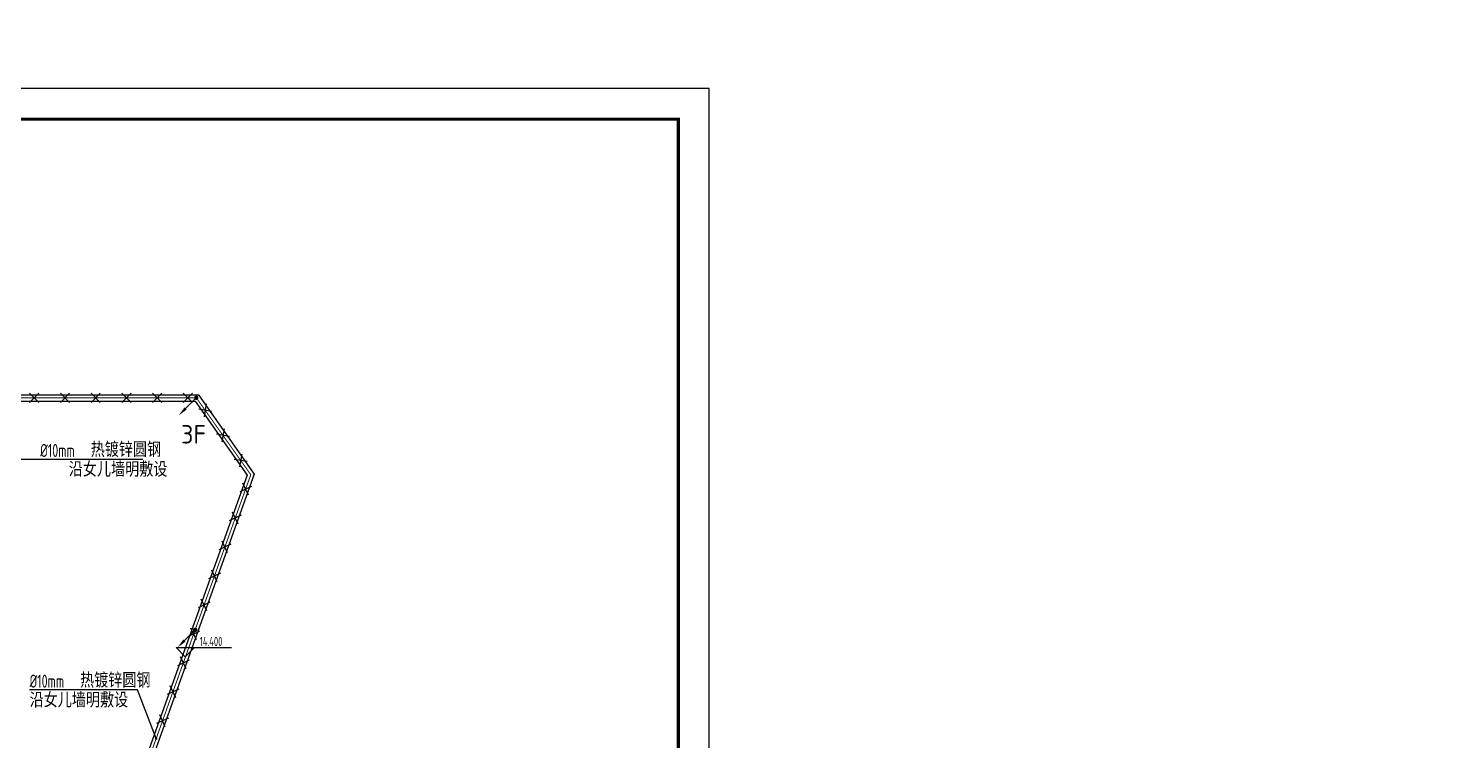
# Model space of a CAD drawing. Extents: x 2166032 to 5302137, y 581493 to 2416206.
# Drawn here: x 2753899 to 2799633, y 1148525 to 1171694 of the extents above; entities that cross this region are included whole.
import ezdxf

# ---------------------------------------------------------------- set-up
doc = ezdxf.new("R2010")
doc.units = 0
doc.header["$LTSCALE"] = 1000
doc.header["$MEASUREMENT"] = 0
for name, color, linetype in [('DIM1', 3, 'Continuous'), ('DIM_ELEV', 3, 'Continuous'), ('LWIRE', 4, 'Continuous'), ('PUB_TEXT', 7, 'Continuous'), ('PUB_TITLE', 137, 'Continuous'), ('TEL_LEAD', 3, 'Continuous'), ('TEL_TEXT', 7, 'Continuous'), ('WALL', 8, 'Continuous'), ('WIRE-避雷', 4, 'Continuous')]:
    doc.layers.add(name, color=color, linetype=linetype)
doc.styles.add('1', font='@tssdeng.shx', dxfattribs={"width": 0.8, "height": 3.5, "bigfont": '!tssdchn.shx'})
doc.styles.add('_TCH_DIM', font='tssdeng.shx', dxfattribs={"bigfont": 'tssdchn.shx'})
doc.styles.get("Standard").update_dxf_attribs({"font": 'tssdeng.shx', "bigfont": 'tssdchn.shx'})

# ---------------------------------------------------------------- blocks, each defined once
blk = doc.blocks.new('$TelecSys$00000009')
for p, q in [((0.5, 0.5), (-0.5, -0.5)), ((-0.5, 0.5), (0.5, -0.5))]:
    blk.add_line(p, q)
blk = doc.blocks.new('$TelecSys$00000080')
for p, q in [((-0.7, -0.7), (0, 0)), ((0.104, 0.104), (0.104, 0.104)), ((-0.104, -0.104), (-0.104, -0.104))]:
    blk.add_line(p, q)
at = {"const_width": 0.142}
blk.add_lwpolyline([(0.071, 0, 1), (-0.071, 0, 1)], format="xyb", close=True, dxfattribs=at)
blk.add_solid([(-0.63, -0.77), (-0.77, -0.63), (-1.15, -1.15)])
at = {"width": 0.8, "flags": 9}
blk.add_attdef('A', (0, 0), '', height=0.00002, rotation=180, dxfattribs=at)

msp = doc.modelspace()

# ---------------------------------------------------------------- linework, layer by layer
msp.add_circle((2604640.5, 1020101.3), 438608.5)
at = {"layer": 'DIM_ELEV'}
for p, q in [((2759013.8, 1151257.9), (2758713.8, 1151557.9)), ((2758713.8, 1151557.9), (2760513.8, 1151557.9)), ((2759013.8, 1151257.9), (2759313.8, 1151557.9))]:
    msp.add_line(p, q, dxfattribs=at)
at = {"layer": 'PUB_TITLE'}
msp.add_lwpolyline([(2670952.5, 1110332.3), (2776052.5, 1110332.3), (2776052.5, 1169732.3), (2670952.5, 1169732.3)], close=True, dxfattribs=at)
at = {"layer": 'PUB_TITLE', "const_width": 100}
msp.add_lwpolyline([(2673452.5, 1111332.3), (2775052.5, 1111332.3), (2775052.5, 1168732.3), (2673452.5, 1168732.3)], close=True, dxfattribs=at)
at = {"layer": 'TEL_LEAD'}
for p, q in [((2753499.5, 1157680.6), (2757626.7, 1157680.6)), ((2757460.5, 1150181.6), (2753947.3, 1150181.6)), ((2758065.7, 1148600.3), (2757460.5, 1150181.6))]:
    msp.add_line(p, q, dxfattribs=at)
at = {"layer": 'TEL_LEAD', "const_width": 40}
msp.add_lwpolyline([(2758072.8, 1148581.6, 1), (2758058.5, 1148619, 1)], format="xyb", close=True, dxfattribs=at)
at = {"layer": 'WALL'}
for points in [[(2743491.5, 1147878.9), (2743491.5, 1159768.4), (2759439.9, 1159768.4), (2761251.4, 1157193.7), (2749344.7, 1124008.4), (2745951.5, 1124007.4)], [(2743691.5, 1147878.9), (2743691.5, 1159568.4), (2759336, 1159568.4), (2761028.1, 1157163.5), (2749204, 1124208.3), (2745951.4, 1124207.4)]]:
    msp.add_lwpolyline(points, dxfattribs=at)
at = {"layer": 'WIRE-避雷', "const_width": 30}
msp.add_lwpolyline([(2743598.2, 1147199.9), (2743598.2, 1159678), (2759371.1, 1159678), (2761143.7, 1157177.7), (2749277.6, 1124111.2), (2745852.5, 1124122.4)], dxfattribs=at)

# ---------------------------------------------------------------- block references
at = {"layer": 'LWIRE', "xscale": 300, "yscale": 300, "zscale": 300}
for p in [(2754098.2, 1159678), (2755098.2, 1159678), (2756098.2, 1159678), (2757098.2, 1159678), (2758098.2, 1159678), (2759098.2, 1159678)]:
    msp.add_blockref('$TelecSys$00000009', p, dxfattribs=at)
at = {"layer": 'LWIRE', "color": 1, "xscale": 500, "yscale": 500, "zscale": 500}
for p in [(2759371.1, 1159678), (2759333.6, 1152133.6)]:
    msp.add_blockref('$TelecSys$00000080', p, dxfattribs=at)
at = {"layer": 'LWIRE', "yscale": 300, "zscale": 300}
for p, xscale, rotation in [((2759660.3, 1159270.1), 300.000000000075, 305.3352372801746), ((2760238.6, 1158454.3), 300.000000000075, 305.3352372801746), ((2760817, 1157638.5), 300.000000000075, 305.3352372801746), ((2760974.8, 1156707.1), 299.9999999999534, 250.2591094645682), ((2760637.1, 1155765.9), 299.9999999999534, 250.2591094645682), ((2760299.3, 1154824.6), 299.9999999999534, 250.2591094645682), ((2759961.5, 1153883.4), 299.9999999999534, 250.2591094645682), ((2759623.8, 1152942.2), 299.9999999999534, 250.2591094645682), ((2759286, 1152000.9), 299.9999999999534, 250.2591094645682), ((2758948.2, 1151059.7), 299.9999999999534, 250.2591094645682), ((2758610.5, 1150118.5), 299.9999999999534, 250.2591094645682), ((2758272.7, 1149177.2), 299.9999999999534, 250.2591094645682)]:
    msp.add_blockref('$TelecSys$00000009', p, dxfattribs=dict(at, xscale=xscale, rotation=rotation))

# ---------------------------------------------------------------- texts
at = {"layer": 'DIM1', "style": '1'}
msp.add_text('3F', height=600, rotation=359.9544, dxfattribs=at).set_placement((2758873.7, 1158189.6))
at = {"layer": 'PUB_TEXT', "style": '_TCH_DIM', "width": 0.705882}
msp.add_text('14.400', height=297.5, dxfattribs=at).set_placement((2759483.8, 1151608))
at = {"layer": 'TEL_TEXT', "style": '_TCH_DIM', "width": 0.705882}
for p in [(2754292.4, 1157752.1), (2753947.3, 1150253.1)]:
    msp.add_text('%%c10mm', height=425, dxfattribs=at).set_placement(p)
at = {"layer": 'TEL_TEXT', "style": '_TCH_DIM'}
for s, p in [('热镀锌圆钢', (2755935.2, 1157752.1)), ('沿女儿墙明敷设', (2755222.4, 1157109.1)), ('热镀锌圆钢', (2755590.1, 1150253.1)), ('沿女儿墙明敷设', (2753947.3, 1149610.1))]:
    msp.add_text(s, height=482.27, dxfattribs=at).set_placement(p)

doc.saveas('drawing.dxf')
